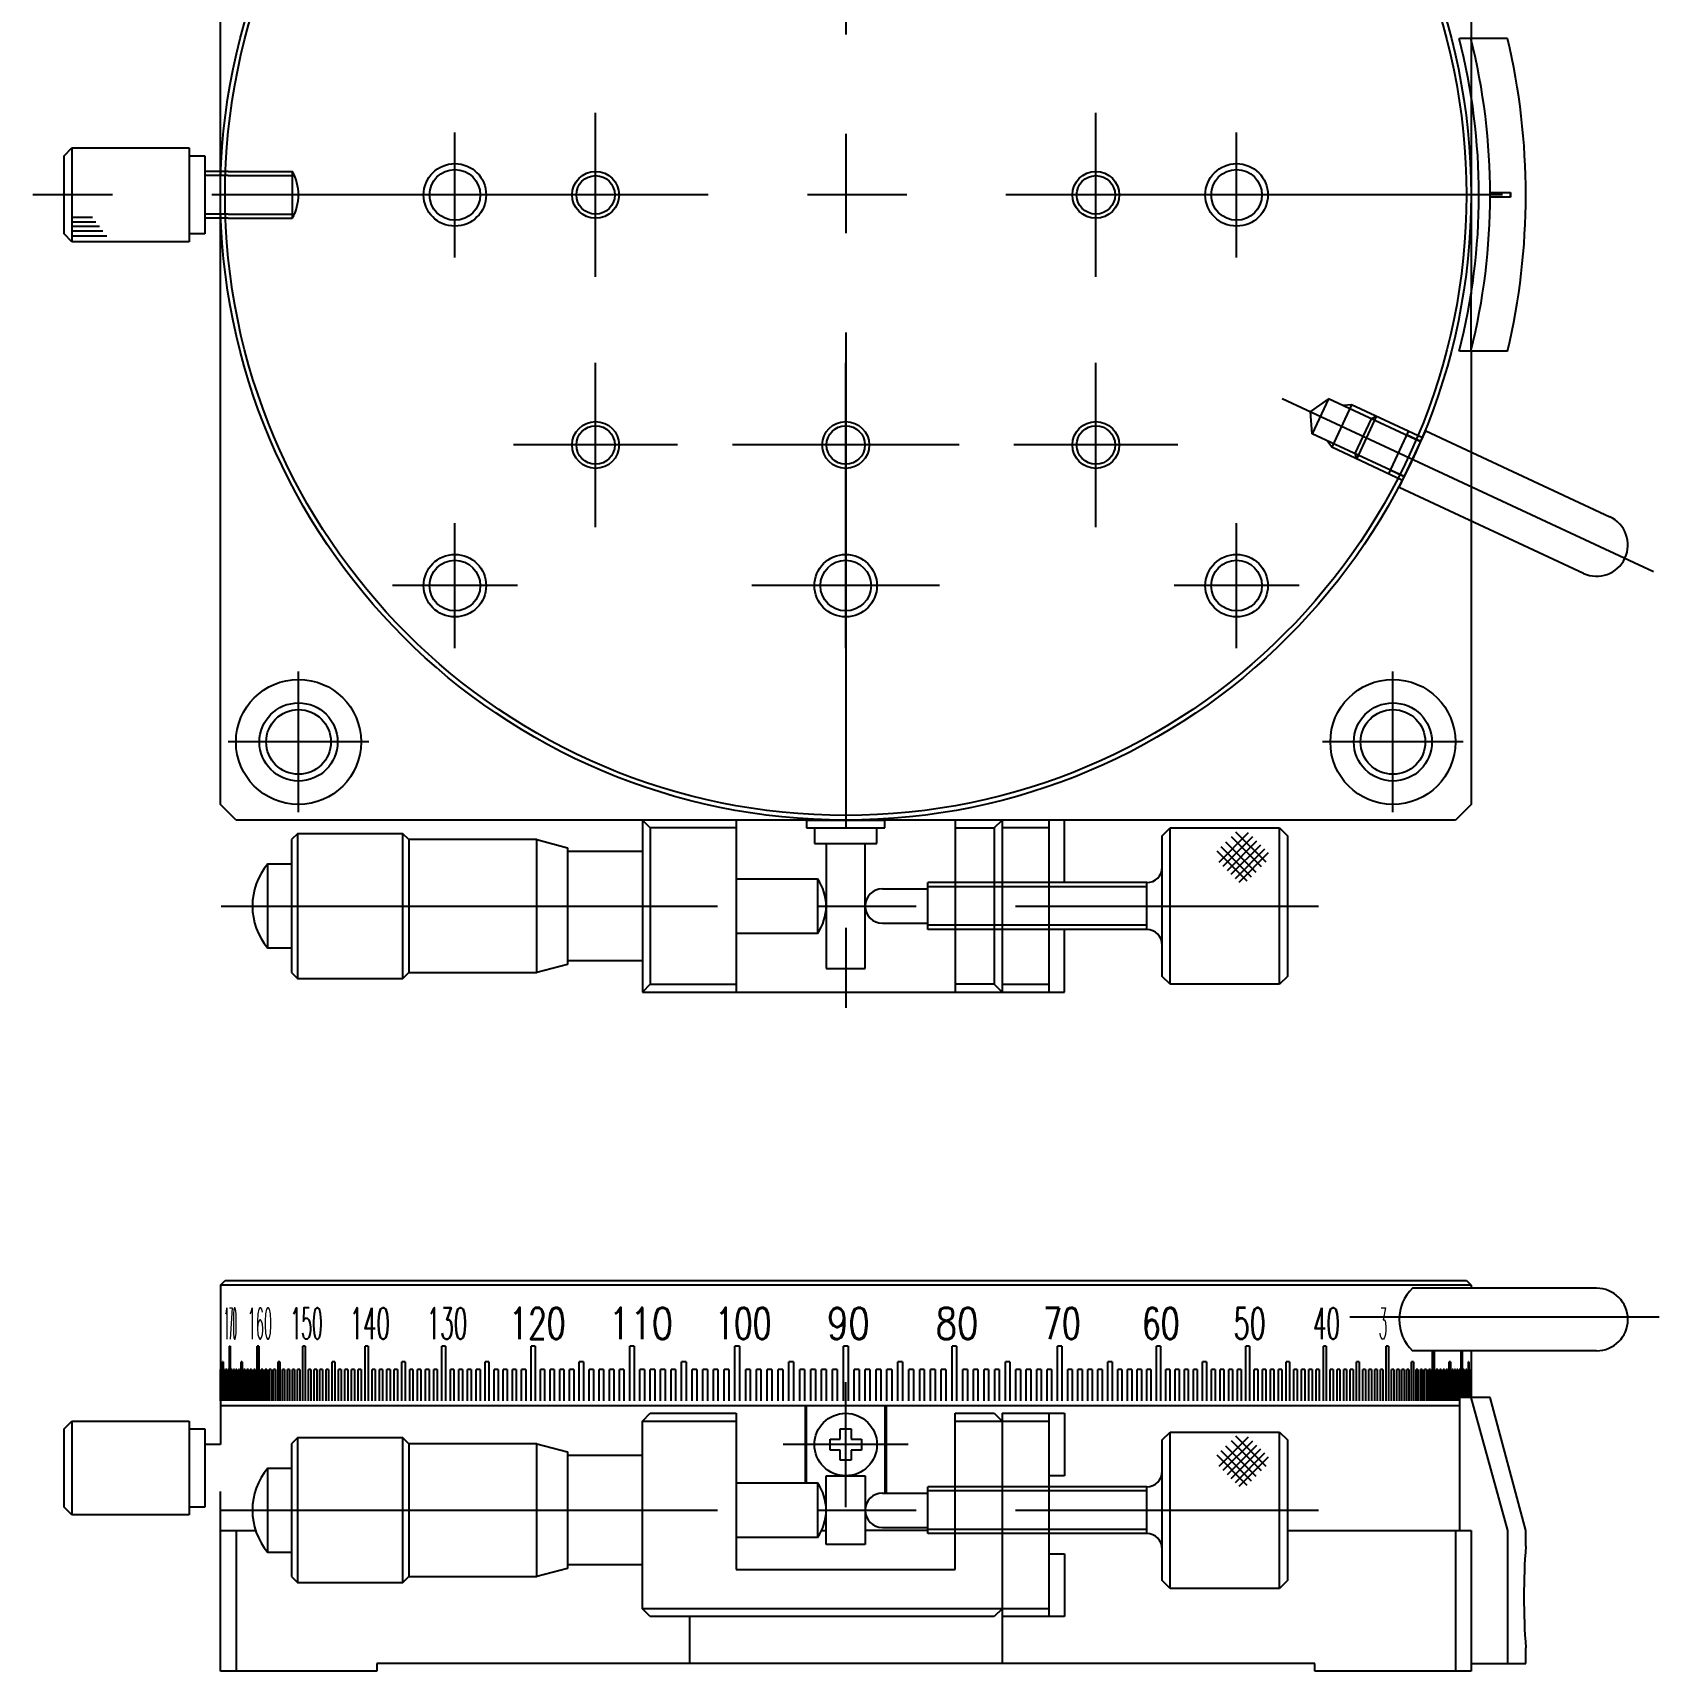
# Model space of a CAD drawing. Extents: x 1 to 399, y 0 to 213.
# Drawn here: x 128 to 232, y 13.8 to 118.6 of the extents above; entities that cross this region are included whole.
import ezdxf

# ---------------------------------------------------------------- set-up
doc = ezdxf.new("R2010")
doc.units = 0
doc.linetypes.add('CENTER', pattern=[50.8, 31.75, -6.35, 6.35, -6.35])
doc.linetypes.add('DASHED', pattern=[19.05, 12.7, -6.35])
doc.layers.get('0').update_dxf_attribs({"linetype": 'CONTINUOUS'})
doc.layers.add('CENTER', color=1, linetype='CENTER')
doc.styles.get("Standard").update_dxf_attribs({"font": 'txt.shx', "height": 3, "bigfont": 'bigfont.shx'})

msp = doc.modelspace()

# ---------------------------------------------------------------- linework, layer by layer
at = {"color": 7, "linetype": 'CONTINUOUS'}
for p, q in [((139.98, 69.27), (139.98, 147.27)), ((219.98, 147.27), (219.98, 118.23)), ((222.32, 118.27), (219.23, 118.27)), ((219.98, 114.61), (219.98, 101.92)), ((129.98, 110.77), (130.48, 111.27)), ((130.48, 111.27), (130.48, 105.27)), ((130.48, 111.27), (137.98, 111.27)), ((137.98, 111.27), (137.98, 105.27)), ((129.98, 105.77), (129.98, 110.77)), ((137.98, 110.77), (138.98, 110.77)), ((138.98, 110.77), (138.98, 105.77)), ((140.48, 109.77), (138.98, 109.77)), ((221.2, 108.42), (222.5, 108.42)), ((222.5, 108.12), (221.2, 108.12)), ((222.49, 108.42), (222.49, 108.12)), ((222.5, 108.42), (222.5, 108.12)), ((140.48, 106.77), (138.98, 106.77)), ((130.48, 105.27), (129.98, 105.77)), ((137.98, 105.27), (130.48, 105.27)), ((138.98, 105.77), (137.98, 105.77)), ((222.32, 98.27), (219.23, 98.27)), ((219.98, 98.3), (219.98, 91.82)), ((215.39, 89.55), (217.08, 93.17)), ((217.08, 93.17), (228.86, 87.68)), ((227.17, 84.05), (215.39, 89.55)), ((219.98, 87.41), (219.98, 69.27)), ((140.98, 68.27), (139.98, 69.27)), ((219.98, 69.27), (218.98, 68.27)), ((218.98, 68.27), (140.98, 68.27)), ((166.98, 68.27), (166.98, 57.27)), ((167.48, 67.77), (166.98, 68.27)), ((172.98, 68.27), (172.98, 57.27)), ((177.48, 68.27), (177.48, 67.77)), ((182.48, 67.77), (182.48, 68.27)), ((186.98, 68.27), (186.98, 57.27)), ((189.48, 67.77), (189.98, 68.27)), ((189.98, 68.27), (189.98, 57.27)), ((192.98, 68.27), (192.98, 57.27)), ((193.98, 64.27), (193.98, 68.27)), ((144.93, 67.42), (144.53, 67.02)), ((144.93, 58.12), (144.93, 67.42)), ((144.93, 67.42), (151.63, 67.42)), ((152.03, 67.02), (151.63, 67.42)), ((151.63, 67.42), (151.63, 58.12)), ((172.98, 67.77), (167.48, 67.77)), ((167.48, 67.77), (167.48, 57.77)), ((177.48, 67.77), (182.48, 67.77)), ((177.98, 67.77), (177.98, 66.77)), ((181.98, 66.77), (181.98, 67.77)), ((186.98, 67.77), (189.48, 67.77)), ((189.48, 67.77), (189.48, 57.77)), ((192.98, 67.77), (189.98, 67.77)), ((200.23, 67.27), (200.73, 67.77)), ((200.23, 58.27), (200.23, 67.27)), ((200.73, 67.77), (207.73, 67.77)), ((200.73, 57.77), (200.73, 67.77)), ((207.73, 67.77), (208.23, 67.27)), ((207.73, 57.77), (207.73, 67.77)), ((208.23, 67.27), (208.23, 58.27)), ((144.53, 67.02), (144.53, 58.52)), ((160.23, 67.02), (152.03, 67.02)), ((152.03, 67.02), (152.03, 58.52)), ((160.23, 58.52), (160.23, 67.02)), ((160.23, 67.02), (162.18, 66.49)), ((162.18, 66.49), (162.18, 59.04)), ((166.98, 66.27), (162.18, 66.27)), ((177.98, 66.77), (181.98, 66.77)), ((178.73, 66.77), (178.73, 58.77)), ((181.23, 58.77), (181.23, 66.77)), ((143.01, 60.07), (143.01, 65.47)), ((143.01, 65.47), (144.53, 65.47)), ((172.98, 64.52), (178.17, 64.52)), ((178.17, 64.52), (178.17, 61.02)), ((186.98, 64.27), (185.23, 64.27)), ((185.23, 61.27), (185.23, 64.27)), ((199.23, 64.27), (192.98, 64.27)), ((199.23, 61.27), (199.23, 64.27)), ((182.33, 63.87), (185.23, 63.87)), ((178.17, 61.02), (172.98, 61.02)), ((182.33, 61.67), (185.23, 61.67)), ((186.98, 61.27), (185.23, 61.27)), ((199.23, 61.27), (192.98, 61.27)), ((193.98, 57.27), (193.98, 61.27)), ((144.53, 60.07), (143.01, 60.07)), ((162.18, 59.04), (160.23, 58.52)), ((166.98, 59.27), (162.18, 59.27)), ((178.73, 58.77), (181.23, 58.77)), ((144.53, 58.52), (144.93, 58.12)), ((151.63, 58.12), (144.93, 58.12)), ((151.63, 58.12), (152.03, 58.52)), ((152.03, 58.52), (160.23, 58.52)), ((167.48, 57.77), (166.98, 57.27)), ((167.48, 57.77), (172.98, 57.77)), ((189.48, 57.77), (186.98, 57.77)), ((189.48, 57.77), (189.98, 57.27)), ((189.98, 57.77), (192.98, 57.77)), ((200.73, 57.77), (200.23, 58.27)), ((207.73, 57.77), (200.73, 57.77)), ((208.23, 58.27), (207.73, 57.77)), ((166.98, 57.27), (193.98, 57.27)), ((139.98, 38.52), (140.28, 38.82)), ((140.28, 38.82), (219.68, 38.82)), ((219.68, 38.82), (219.98, 38.52)), ((219.98, 38.52), (139.98, 38.52)), ((139.98, 38.52), (139.98, 28.32)), ((228.01, 38.32), (216.23, 38.32)), ((219.98, 38.52), (219.98, 38.32)), ((140.61, 34.62), (140.56, 34.62)), ((140.56, 31.12), (140.56, 34.62)), ((140.61, 34.62), (140.61, 31.12)), ((142.44, 34.62), (142.34, 34.62)), ((142.34, 31.12), (142.34, 34.62)), ((142.44, 34.62), (142.44, 31.12)), ((145.41, 34.62), (145.26, 34.62)), ((145.26, 31.12), (145.26, 34.62)), ((145.41, 34.62), (145.41, 31.12)), ((149.44, 34.62), (149.24, 34.62)), ((149.24, 31.12), (149.24, 34.62)), ((149.44, 34.62), (149.44, 31.12)), ((154.38, 34.62), (154.15, 34.62)), ((154.15, 31.12), (154.15, 34.62)), ((154.38, 34.62), (154.38, 31.12)), ((160.11, 34.62), (159.85, 34.62)), ((159.85, 31.12), (159.85, 34.62)), ((160.11, 34.62), (160.11, 31.12)), ((166.44, 34.62), (166.16, 34.62)), ((166.16, 31.12), (166.16, 34.62)), ((166.44, 34.62), (166.44, 31.12)), ((173.18, 34.62), (172.89, 34.62)), ((172.89, 31.12), (172.89, 34.62)), ((173.18, 34.62), (173.18, 31.12)), ((180.13, 34.62), (179.83, 34.62)), ((179.83, 31.12), (179.83, 34.62)), ((180.13, 34.62), (180.13, 31.12)), ((187.07, 34.62), (186.78, 34.62)), ((186.78, 31.12), (186.78, 34.62)), ((187.07, 34.62), (187.07, 31.12)), ((193.8, 34.62), (193.52, 34.62)), ((193.52, 31.12), (193.52, 34.62)), ((193.8, 34.62), (193.8, 31.12)), ((200.11, 34.62), (199.85, 34.62)), ((199.85, 31.12), (199.85, 34.62)), ((200.11, 34.62), (200.11, 31.12)), ((205.81, 34.62), (205.58, 34.62)), ((205.58, 31.12), (205.58, 34.62)), ((205.81, 34.62), (205.81, 31.12)), ((210.72, 34.62), (210.53, 34.62)), ((210.53, 31.12), (210.53, 34.62)), ((210.72, 34.62), (210.72, 31.12)), ((214.7, 34.62), (214.55, 34.62)), ((214.55, 31.12), (214.55, 34.62)), ((214.7, 34.62), (214.7, 31.12)), ((140.15, 33.62), (140.12, 33.62)), ((140.12, 31.12), (140.12, 33.62)), ((140.15, 33.62), (140.15, 31.12)), ((141.38, 33.62), (141.3, 33.62)), ((141.3, 31.12), (141.3, 33.62)), ((141.38, 33.62), (141.38, 31.12)), ((143.79, 33.62), (143.67, 33.62)), ((143.67, 31.12), (143.67, 33.62)), ((143.79, 33.62), (143.79, 31.12)), ((147.3, 33.62), (147.13, 33.62)), ((147.13, 31.12), (147.13, 33.62)), ((147.3, 33.62), (147.3, 31.12)), ((151.8, 33.62), (151.59, 33.62)), ((151.59, 31.12), (151.59, 33.62)), ((151.8, 33.62), (151.8, 31.12)), ((157.16, 33.62), (156.91, 33.62)), ((156.91, 31.12), (156.91, 33.62)), ((157.16, 33.62), (157.16, 31.12)), ((163.21, 33.62), (162.94, 33.62)), ((162.94, 31.12), (162.94, 33.62)), ((163.21, 33.62), (163.21, 31.12)), ((169.77, 33.62), (169.48, 33.62)), ((169.48, 31.12), (169.48, 33.62)), ((169.77, 33.62), (169.77, 31.12)), ((176.64, 33.62), (176.35, 33.62)), ((176.35, 31.12), (176.35, 33.62)), ((176.64, 33.62), (176.64, 31.12)), ((183.62, 33.62), (183.32, 33.62)), ((183.32, 31.12), (183.32, 33.62)), ((183.62, 33.62), (183.62, 31.12)), ((190.48, 33.62), (190.19, 33.62)), ((190.19, 31.12), (190.19, 33.62)), ((190.48, 33.62), (190.48, 31.12)), ((197.02, 33.62), (196.75, 33.62)), ((196.75, 31.12), (196.75, 33.62)), ((197.02, 33.62), (197.02, 31.12)), ((203.05, 33.62), (202.8, 33.62)), ((202.8, 31.12), (202.8, 33.62)), ((203.05, 33.62), (203.05, 31.12)), ((208.37, 33.62), (208.16, 33.62)), ((208.16, 31.12), (208.16, 33.62)), ((208.37, 33.62), (208.37, 31.12)), ((212.83, 33.62), (212.66, 33.62)), ((212.66, 31.12), (212.66, 33.62)), ((212.83, 33.62), (212.83, 31.12)), ((216.3, 33.62), (216.17, 33.62)), ((216.17, 31.12), (216.17, 33.62)), ((228.01, 34.32), (216.23, 34.32)), ((216.3, 33.62), (216.3, 31.12)), ((217.52, 31.12), (217.52, 34.32)), ((217.62, 34.32), (217.62, 31.12)), ((218.66, 33.62), (218.58, 33.62)), ((218.58, 31.12), (218.58, 33.62)), ((218.66, 33.62), (218.66, 31.12)), ((219.35, 31.32), (219.35, 34.32)), ((219.4, 34.32), (219.4, 31.32)), ((219.84, 33.62), (219.81, 33.62)), ((219.81, 31.32), (219.81, 33.62)), ((219.84, 33.62), (219.84, 31.32)), ((219.98, 34.32), (219.98, 31.32)), ((139.99, 33.12), (139.98, 33.12)), ((139.98, 31.12), (139.98, 33.12)), ((139.99, 33.12), (139.99, 31.12)), ((140.01, 33.12), (140, 33.12)), ((140, 31.12), (140, 33.12)), ((140.01, 33.12), (140.01, 31.12)), ((140.04, 33.12), (140.03, 33.12)), ((140.03, 31.12), (140.03, 33.12)), ((140.04, 33.12), (140.04, 31.12)), ((140.09, 33.12), (140.07, 33.12)), ((140.07, 31.12), (140.07, 33.12)), ((140.09, 33.12), (140.09, 31.12)), ((140.22, 33.12), (140.18, 33.12)), ((140.18, 31.12), (140.18, 33.12)), ((140.22, 33.12), (140.22, 31.12)), ((140.3, 33.12), (140.26, 33.12)), ((140.26, 31.12), (140.26, 33.12)), ((140.3, 33.12), (140.3, 31.12)), ((140.39, 33.12), (140.35, 33.12)), ((140.35, 31.12), (140.35, 33.12)), ((140.39, 33.12), (140.39, 31.12)), ((140.5, 33.12), (140.45, 33.12)), ((140.45, 31.12), (140.45, 33.12)), ((140.5, 33.12), (140.5, 31.12)), ((140.74, 33.12), (140.69, 33.12)), ((140.69, 31.12), (140.69, 33.12)), ((140.74, 33.12), (140.74, 31.12)), ((140.89, 33.12), (140.82, 33.12)), ((140.82, 31.12), (140.82, 33.12)), ((140.89, 33.12), (140.89, 31.12)), ((141.04, 33.12), (140.97, 33.12)), ((140.97, 31.12), (140.97, 33.12)), ((141.04, 33.12), (141.04, 31.12)), ((141.21, 33.12), (141.13, 33.12)), ((141.13, 31.12), (141.13, 33.12)), ((141.21, 33.12), (141.21, 31.12)), ((141.57, 33.12), (141.49, 33.12)), ((141.49, 31.12), (141.49, 33.12)), ((141.57, 33.12), (141.57, 31.12)), ((141.77, 33.12), (141.68, 33.12)), ((141.68, 31.12), (141.68, 33.12)), ((141.77, 33.12), (141.77, 31.12)), ((141.98, 33.12), (141.89, 33.12)), ((141.89, 31.12), (141.89, 33.12)), ((141.98, 33.12), (141.98, 31.12)), ((142.21, 33.12), (142.11, 33.12)), ((142.11, 31.12), (142.11, 33.12)), ((142.21, 33.12), (142.21, 31.12)), ((142.69, 33.12), (142.58, 33.12)), ((142.58, 31.12), (142.58, 33.12)), ((142.69, 33.12), (142.69, 31.12)), ((142.95, 33.12), (142.84, 33.12)), ((142.84, 31.12), (142.84, 33.12)), ((142.95, 33.12), (142.95, 31.12)), ((143.22, 33.12), (143.1, 33.12)), ((143.1, 31.12), (143.1, 33.12)), ((143.22, 33.12), (143.22, 31.12)), ((143.5, 33.12), (143.38, 33.12)), ((143.38, 31.12), (143.38, 33.12)), ((143.5, 33.12), (143.5, 31.12)), ((144.09, 33.12), (143.96, 33.12)), ((143.96, 31.12), (143.96, 33.12)), ((144.09, 33.12), (144.09, 31.12)), ((144.41, 33.12), (144.27, 33.12)), ((144.27, 31.12), (144.27, 33.12)), ((144.41, 33.12), (144.41, 31.12)), ((144.73, 33.12), (144.59, 33.12)), ((144.59, 31.12), (144.59, 33.12)), ((144.73, 33.12), (144.73, 31.12)), ((145.07, 33.12), (144.92, 33.12)), ((144.92, 31.12), (144.92, 33.12)), ((145.07, 33.12), (145.07, 31.12)), ((145.77, 33.12), (145.62, 33.12)), ((145.62, 31.12), (145.62, 33.12)), ((145.77, 33.12), (145.77, 31.12)), ((146.14, 33.12), (145.98, 33.12)), ((145.98, 31.12), (145.98, 33.12)), ((146.14, 33.12), (146.14, 31.12)), ((146.52, 33.12), (146.35, 33.12)), ((146.35, 31.12), (146.35, 33.12)), ((146.52, 33.12), (146.52, 31.12)), ((146.9, 33.12), (146.74, 33.12)), ((146.74, 31.12), (146.74, 33.12)), ((146.9, 33.12), (146.9, 31.12)), ((147.71, 33.12), (147.53, 33.12)), ((147.53, 31.12), (147.53, 33.12)), ((147.71, 33.12), (147.71, 31.12)), ((148.13, 33.12), (147.95, 33.12)), ((147.95, 31.12), (147.95, 33.12)), ((148.13, 33.12), (148.13, 31.12)), ((148.55, 33.12), (148.37, 33.12)), ((148.37, 31.12), (148.37, 33.12)), ((148.55, 33.12), (148.55, 31.12)), ((148.99, 33.12), (148.8, 33.12)), ((148.8, 31.12), (148.8, 33.12)), ((148.99, 33.12), (148.99, 31.12)), ((149.89, 33.12), (149.69, 33.12)), ((149.69, 31.12), (149.69, 33.12)), ((149.89, 33.12), (149.89, 31.12)), ((150.36, 33.12), (150.15, 33.12)), ((150.15, 31.12), (150.15, 33.12)), ((150.36, 33.12), (150.36, 31.12)), ((150.83, 33.12), (150.62, 33.12)), ((150.62, 31.12), (150.62, 33.12)), ((150.83, 33.12), (150.83, 31.12)), ((151.31, 33.12), (151.1, 33.12)), ((151.1, 31.12), (151.1, 33.12)), ((151.31, 33.12), (151.31, 31.12)), ((152.3, 33.12), (152.09, 33.12)), ((152.09, 31.12), (152.09, 33.12)), ((152.3, 33.12), (152.3, 31.12)), ((152.81, 33.12), (152.59, 33.12)), ((152.59, 31.12), (152.59, 33.12)), ((152.81, 33.12), (152.81, 31.12)), ((153.33, 33.12), (153.1, 33.12)), ((153.1, 31.12), (153.1, 33.12)), ((153.33, 33.12), (153.33, 31.12)), ((153.85, 33.12), (153.63, 33.12)), ((153.63, 31.12), (153.63, 33.12)), ((153.85, 33.12), (153.85, 31.12)), ((154.92, 33.12), (154.69, 33.12)), ((154.69, 31.12), (154.69, 33.12)), ((154.92, 33.12), (154.92, 31.12)), ((155.47, 33.12), (155.24, 33.12)), ((155.24, 31.12), (155.24, 33.12)), ((155.47, 33.12), (155.47, 31.12)), ((156.03, 33.12), (155.79, 33.12)), ((155.79, 31.12), (155.79, 33.12)), ((156.03, 33.12), (156.03, 31.12)), ((156.59, 33.12), (156.35, 33.12)), ((156.35, 31.12), (156.35, 33.12)), ((156.59, 33.12), (156.59, 31.12)), ((157.74, 33.12), (157.49, 33.12)), ((157.49, 31.12), (157.49, 33.12)), ((157.74, 33.12), (157.74, 31.12)), ((158.32, 33.12), (158.07, 33.12)), ((158.07, 31.12), (158.07, 33.12)), ((158.32, 33.12), (158.32, 31.12)), ((158.91, 33.12), (158.66, 33.12)), ((158.66, 31.12), (158.66, 33.12)), ((158.91, 33.12), (158.91, 31.12)), ((159.51, 33.12), (159.25, 33.12)), ((159.25, 31.12), (159.25, 33.12)), ((159.51, 33.12), (159.51, 31.12)), ((160.72, 33.12), (160.46, 33.12)), ((160.46, 31.12), (160.46, 33.12)), ((160.72, 33.12), (160.72, 31.12)), ((161.33, 33.12), (161.07, 33.12)), ((161.07, 31.12), (161.07, 33.12)), ((161.33, 33.12), (161.33, 31.12)), ((161.95, 33.12), (161.69, 33.12)), ((161.69, 31.12), (161.69, 33.12)), ((161.95, 33.12), (161.95, 31.12)), ((162.58, 33.12), (162.31, 33.12)), ((162.31, 31.12), (162.31, 33.12)), ((162.58, 33.12), (162.58, 31.12)), ((163.85, 33.12), (163.57, 33.12)), ((163.57, 31.12), (163.57, 33.12)), ((163.85, 33.12), (163.85, 31.12)), ((164.49, 33.12), (164.21, 33.12)), ((164.21, 31.12), (164.21, 33.12)), ((164.49, 33.12), (164.49, 31.12)), ((165.14, 33.12), (164.86, 33.12)), ((164.86, 31.12), (164.86, 33.12)), ((165.14, 33.12), (165.14, 31.12)), ((165.79, 33.12), (165.51, 33.12)), ((165.51, 31.12), (165.51, 33.12)), ((165.79, 33.12), (165.79, 31.12)), ((167.1, 33.12), (166.82, 33.12)), ((166.82, 31.12), (166.82, 33.12)), ((167.1, 33.12), (167.1, 31.12)), ((167.76, 33.12), (167.48, 33.12)), ((167.48, 31.12), (167.48, 33.12)), ((167.76, 33.12), (167.76, 31.12)), ((168.43, 33.12), (168.14, 33.12)), ((168.14, 31.12), (168.14, 33.12)), ((168.43, 33.12), (168.43, 31.12)), ((169.1, 33.12), (168.81, 33.12)), ((168.81, 31.12), (168.81, 33.12)), ((169.1, 33.12), (169.1, 31.12)), ((170.45, 33.12), (170.16, 33.12)), ((170.16, 31.12), (170.16, 33.12)), ((170.45, 33.12), (170.45, 31.12)), ((171.13, 33.12), (170.84, 33.12)), ((170.84, 31.12), (170.84, 33.12)), ((171.13, 33.12), (171.13, 31.12)), ((171.81, 33.12), (171.52, 33.12)), ((171.52, 31.12), (171.52, 33.12)), ((171.81, 33.12), (171.81, 31.12)), ((172.5, 33.12), (172.2, 33.12)), ((172.2, 31.12), (172.2, 33.12)), ((172.5, 33.12), (172.5, 31.12)), ((173.87, 33.12), (173.58, 33.12)), ((173.58, 31.12), (173.58, 33.12)), ((173.87, 33.12), (173.87, 31.12)), ((174.56, 33.12), (174.27, 33.12)), ((174.27, 31.12), (174.27, 33.12)), ((174.56, 33.12), (174.56, 31.12)), ((175.25, 33.12), (174.96, 33.12)), ((174.96, 31.12), (174.96, 33.12)), ((175.25, 33.12), (175.25, 31.12)), ((175.95, 33.12), (175.65, 33.12)), ((175.65, 31.12), (175.65, 33.12)), ((175.95, 33.12), (175.95, 31.12)), ((177.34, 33.12), (177.04, 33.12)), ((177.04, 31.12), (177.04, 33.12)), ((177.34, 33.12), (177.34, 31.12)), ((178.04, 33.12), (177.74, 33.12)), ((177.74, 31.12), (177.74, 33.12)), ((178.04, 33.12), (178.04, 31.12)), ((178.73, 33.12), (178.43, 33.12)), ((178.43, 31.12), (178.43, 33.12)), ((178.73, 33.12), (178.73, 31.12)), ((179.43, 33.12), (179.13, 33.12)), ((179.13, 31.12), (179.13, 33.12)), ((179.43, 33.12), (179.43, 31.12)), ((180.83, 33.12), (180.53, 33.12)), ((180.53, 31.12), (180.53, 33.12)), ((180.83, 33.12), (180.83, 31.12)), ((181.53, 33.12), (181.23, 33.12)), ((181.23, 31.12), (181.23, 33.12)), ((181.53, 33.12), (181.53, 31.12)), ((182.22, 33.12), (181.92, 33.12)), ((181.92, 31.12), (181.92, 33.12)), ((182.22, 33.12), (182.22, 31.12)), ((182.92, 33.12), (182.62, 33.12)), ((182.62, 31.12), (182.62, 33.12)), ((182.92, 33.12), (182.92, 31.12)), ((184.31, 33.12), (184.01, 33.12)), ((184.01, 31.12), (184.01, 33.12)), ((184.31, 33.12), (184.31, 31.12)), ((185, 33.12), (184.71, 33.12)), ((184.71, 31.12), (184.71, 33.12)), ((185, 33.12), (185, 31.12)), ((185.7, 33.12), (185.4, 33.12)), ((185.4, 31.12), (185.4, 33.12)), ((185.7, 33.12), (185.7, 31.12)), ((186.39, 33.12), (186.09, 33.12)), ((186.09, 31.12), (186.09, 33.12)), ((186.39, 33.12), (186.39, 31.12)), ((187.76, 33.12), (187.47, 33.12)), ((187.47, 31.12), (187.47, 33.12)), ((187.76, 33.12), (187.76, 31.12)), ((188.44, 33.12), (188.15, 33.12)), ((188.15, 31.12), (188.15, 33.12)), ((188.44, 33.12), (188.44, 31.12)), ((189.12, 33.12), (188.83, 33.12)), ((188.83, 31.12), (188.83, 33.12)), ((189.12, 33.12), (189.12, 31.12)), ((189.8, 33.12), (189.51, 33.12)), ((189.51, 31.12), (189.51, 33.12)), ((189.8, 33.12), (189.8, 31.12)), ((191.15, 33.12), (190.86, 33.12)), ((190.86, 31.12), (190.86, 33.12)), ((191.15, 33.12), (191.15, 31.12)), ((191.82, 33.12), (191.53, 33.12)), ((191.53, 31.12), (191.53, 33.12)), ((191.82, 33.12), (191.82, 31.12)), ((192.48, 33.12), (192.2, 33.12)), ((192.2, 31.12), (192.2, 33.12)), ((192.48, 33.12), (192.48, 31.12)), ((193.15, 33.12), (192.86, 33.12)), ((192.86, 31.12), (192.86, 33.12)), ((193.15, 33.12), (193.15, 31.12)), ((194.46, 33.12), (194.18, 33.12)), ((194.18, 31.12), (194.18, 33.12)), ((194.46, 33.12), (194.46, 31.12)), ((195.1, 33.12), (194.83, 33.12)), ((194.83, 31.12), (194.83, 33.12)), ((195.1, 33.12), (195.1, 31.12)), ((195.75, 33.12), (195.47, 33.12)), ((195.47, 31.12), (195.47, 33.12)), ((195.75, 33.12), (195.75, 31.12)), ((196.39, 33.12), (196.11, 33.12)), ((196.11, 31.12), (196.11, 33.12)), ((196.39, 33.12), (196.39, 31.12)), ((197.65, 33.12), (197.38, 33.12)), ((197.38, 31.12), (197.38, 33.12)), ((197.65, 33.12), (197.65, 31.12)), ((198.27, 33.12), (198.01, 33.12)), ((198.01, 31.12), (198.01, 33.12)), ((198.27, 33.12), (198.27, 31.12)), ((198.89, 33.12), (198.63, 33.12)), ((198.63, 31.12), (198.63, 33.12)), ((198.89, 33.12), (198.89, 31.12)), ((199.5, 33.12), (199.24, 33.12)), ((199.24, 31.12), (199.24, 33.12)), ((199.5, 33.12), (199.5, 31.12)), ((200.71, 33.12), (200.45, 33.12)), ((200.45, 31.12), (200.45, 33.12)), ((200.71, 33.12), (200.71, 31.12)), ((201.3, 33.12), (201.05, 33.12)), ((201.05, 31.12), (201.05, 33.12)), ((201.3, 33.12), (201.3, 31.12)), ((201.89, 33.12), (201.64, 33.12)), ((201.64, 31.12), (201.64, 33.12)), ((201.89, 33.12), (201.89, 31.12)), ((202.47, 33.12), (202.22, 33.12)), ((202.22, 31.12), (202.22, 33.12)), ((202.47, 33.12), (202.47, 31.12)), ((203.61, 33.12), (203.37, 33.12)), ((203.37, 31.12), (203.37, 33.12)), ((203.61, 33.12), (203.61, 31.12)), ((204.17, 33.12), (203.93, 33.12)), ((203.93, 31.12), (203.93, 33.12)), ((204.17, 33.12), (204.17, 31.12)), ((204.73, 33.12), (204.49, 33.12)), ((204.49, 31.12), (204.49, 33.12)), ((204.73, 33.12), (204.73, 31.12)), ((205.27, 33.12), (205.04, 33.12)), ((205.04, 31.12), (205.04, 33.12)), ((205.27, 33.12), (205.27, 31.12)), ((206.34, 33.12), (206.11, 33.12)), ((206.11, 31.12), (206.11, 33.12)), ((206.34, 33.12), (206.34, 31.12)), ((206.86, 33.12), (206.63, 33.12)), ((206.63, 31.12), (206.63, 33.12)), ((206.86, 33.12), (206.86, 31.12)), ((207.37, 33.12), (207.15, 33.12)), ((207.15, 31.12), (207.15, 33.12)), ((207.37, 33.12), (207.37, 31.12)), ((207.87, 33.12), (207.66, 33.12)), ((207.66, 31.12), (207.66, 33.12)), ((207.87, 33.12), (207.87, 31.12)), ((208.86, 33.12), (208.65, 33.12)), ((208.65, 31.12), (208.65, 33.12)), ((208.86, 33.12), (208.86, 31.12)), ((209.34, 33.12), (209.13, 33.12)), ((209.13, 31.12), (209.13, 33.12)), ((209.34, 33.12), (209.34, 31.12)), ((209.81, 33.12), (209.61, 33.12)), ((209.61, 31.12), (209.61, 33.12)), ((209.81, 33.12), (209.81, 31.12)), ((210.27, 33.12), (210.07, 33.12)), ((210.07, 31.12), (210.07, 33.12)), ((210.27, 33.12), (210.27, 31.12)), ((211.16, 33.12), (210.97, 33.12)), ((210.97, 31.12), (210.97, 33.12)), ((211.16, 33.12), (211.16, 31.12)), ((211.59, 33.12), (211.41, 33.12)), ((211.41, 31.12), (211.41, 33.12)), ((211.59, 33.12), (211.59, 31.12)), ((212.02, 33.12), (211.84, 33.12)), ((211.84, 31.12), (211.84, 33.12)), ((212.02, 33.12), (212.02, 31.12)), ((212.43, 33.12), (212.25, 33.12)), ((212.25, 31.12), (212.25, 33.12)), ((212.43, 33.12), (212.43, 31.12)), ((213.23, 33.12), (213.06, 33.12)), ((213.06, 31.12), (213.06, 33.12)), ((213.23, 33.12), (213.23, 31.12)), ((213.61, 33.12), (213.45, 33.12)), ((213.45, 31.12), (213.45, 33.12)), ((213.61, 33.12), (213.61, 31.12)), ((213.98, 33.12), (213.82, 33.12)), ((213.82, 31.12), (213.82, 33.12)), ((213.98, 33.12), (213.98, 31.12)), ((214.34, 33.12), (214.19, 33.12)), ((214.19, 31.12), (214.19, 33.12)), ((214.34, 33.12), (214.34, 31.12)), ((215.04, 33.12), (214.89, 33.12)), ((214.89, 31.12), (214.89, 33.12)), ((215.04, 33.12), (215.04, 31.12)), ((215.37, 33.12), (215.23, 33.12)), ((215.23, 31.12), (215.23, 33.12)), ((215.37, 33.12), (215.37, 31.12)), ((215.69, 33.12), (215.55, 33.12)), ((215.55, 31.12), (215.55, 33.12)), ((215.69, 33.12), (215.69, 31.12)), ((216, 33.12), (215.87, 33.12)), ((215.87, 31.12), (215.87, 33.12)), ((216, 33.12), (216, 31.12)), ((216.58, 33.12), (216.46, 33.12)), ((216.46, 31.12), (216.46, 33.12)), ((216.58, 33.12), (216.58, 31.12)), ((216.86, 33.12), (216.74, 33.12)), ((216.74, 31.12), (216.74, 33.12)), ((216.86, 33.12), (216.86, 31.12)), ((217.12, 33.12), (217.01, 33.12)), ((217.01, 31.12), (217.01, 33.12)), ((217.12, 33.12), (217.12, 31.12)), ((217.38, 33.12), (217.27, 33.12)), ((217.27, 31.12), (217.27, 33.12)), ((217.38, 33.12), (217.38, 31.12)), ((217.85, 33.12), (217.75, 33.12)), ((217.75, 31.12), (217.75, 33.12)), ((217.85, 33.12), (217.85, 31.12)), ((218.07, 33.12), (217.98, 33.12)), ((217.98, 31.12), (217.98, 33.12)), ((218.07, 33.12), (218.07, 31.12)), ((218.28, 33.12), (218.19, 33.12)), ((218.19, 31.12), (218.19, 33.12)), ((218.28, 33.12), (218.28, 31.12)), ((218.47, 33.12), (218.39, 33.12)), ((218.39, 31.12), (218.39, 33.12)), ((218.47, 33.12), (218.47, 31.12)), ((218.83, 33.12), (218.76, 33.12)), ((218.76, 31.12), (218.76, 33.12)), ((218.83, 33.12), (218.83, 31.12)), ((218.99, 33.12), (218.92, 33.12)), ((218.92, 31.12), (218.92, 33.12)), ((218.99, 33.12), (218.99, 31.12)), ((219.14, 33.12), (219.07, 33.12)), ((219.07, 31.12), (219.07, 33.12)), ((219.14, 33.12), (219.14, 31.12)), ((219.27, 33.12), (219.22, 33.12)), ((219.22, 31.12), (219.22, 33.12)), ((219.27, 33.12), (219.27, 31.32)), ((219.51, 33.12), (219.46, 33.12)), ((219.46, 31.32), (219.46, 33.12)), ((219.51, 33.12), (219.51, 31.32)), ((219.61, 33.12), (219.57, 33.12)), ((219.57, 31.32), (219.57, 33.12)), ((219.61, 33.12), (219.61, 31.32)), ((219.7, 33.12), (219.66, 33.12)), ((219.66, 31.32), (219.66, 33.12)), ((219.7, 33.12), (219.7, 31.32)), ((219.78, 33.12), (219.75, 33.12)), ((219.75, 31.32), (219.75, 33.12)), ((219.78, 33.12), (219.78, 31.32)), ((219.89, 33.12), (219.87, 33.12)), ((219.87, 31.32), (219.87, 33.12)), ((219.89, 33.12), (219.89, 31.32)), ((219.93, 33.12), (219.92, 33.12)), ((219.92, 31.32), (219.92, 33.12)), ((219.93, 33.12), (219.93, 31.32)), ((219.96, 33.12), (219.95, 33.12)), ((219.95, 31.32), (219.95, 33.12)), ((219.96, 33.12), (219.96, 31.32)), ((219.98, 33.12), (219.97, 33.12)), ((219.97, 31.32), (219.97, 33.12)), ((219.98, 33.12), (219.98, 31.32)), ((139.98, 30.82), (219.23, 30.82)), ((177.38, 30.82), (177.38, 25.87)), ((177.48, 25.87), (177.48, 30.82)), ((182.48, 30.82), (182.48, 25.22)), ((182.58, 25.22), (182.58, 30.82)), ((221.2, 31.32), (219.23, 31.32)), ((219.23, 31.32), (219.23, 22.82)), ((219.97, 31.32), (222.32, 22.82)), ((223.48, 22.82), (221.2, 31.32)), ((129.98, 29.32), (130.48, 29.82)), ((130.48, 29.82), (137.98, 29.82)), ((130.48, 29.82), (130.48, 23.82)), ((137.98, 29.82), (137.98, 23.82)), ((166.98, 29.82), (167.48, 30.32)), ((166.98, 17.82), (166.98, 29.82)), ((166.98, 29.82), (172.98, 29.82)), ((167.48, 30.32), (172.98, 30.32)), ((172.98, 30.32), (172.98, 20.32)), ((186.98, 20.32), (186.98, 30.32)), ((186.98, 30.32), (189.48, 30.32)), ((186.98, 29.82), (192.98, 29.82)), ((189.48, 30.32), (189.98, 29.82)), ((189.98, 30.32), (189.98, 14.32)), ((189.98, 30.32), (193.98, 30.32)), ((192.98, 30.32), (192.98, 17.32)), ((193.98, 30.32), (193.98, 26.32)), ((129.98, 24.32), (129.98, 29.32)), ((137.98, 29.32), (138.98, 29.32)), ((138.98, 29.32), (138.98, 24.32)), ((139.98, 28.32), (138.98, 28.32)), ((144.93, 28.77), (144.53, 28.37)), ((144.53, 28.37), (144.53, 19.87)), ((144.93, 19.47), (144.93, 28.77)), ((144.93, 28.77), (151.63, 28.77)), ((152.03, 28.37), (151.63, 28.77)), ((151.63, 28.77), (151.63, 19.47)), ((160.23, 28.37), (152.03, 28.37)), ((152.03, 28.37), (152.03, 19.87)), ((160.23, 19.87), (160.23, 28.37)), ((160.23, 28.37), (162.18, 27.85)), ((178.98, 27.97), (178.98, 28.67)), ((178.98, 28.67), (179.63, 28.67)), ((179.63, 29.32), (180.33, 29.32)), ((179.63, 28.67), (179.63, 29.32)), ((180.33, 29.32), (180.33, 28.67)), ((180.33, 28.67), (180.98, 28.67)), ((180.98, 28.67), (180.98, 27.97)), ((200.23, 28.62), (200.73, 29.12)), ((200.23, 19.62), (200.23, 28.62)), ((200.73, 29.12), (207.73, 29.12)), ((200.73, 19.12), (200.73, 29.12)), ((207.73, 29.12), (208.23, 28.62)), ((207.73, 19.12), (207.73, 29.12)), ((208.23, 28.62), (208.23, 19.62)), ((162.18, 27.85), (162.18, 20.39)), ((166.98, 27.62), (162.18, 27.62)), ((179.63, 27.97), (178.98, 27.97)), ((179.63, 27.32), (179.63, 27.97)), ((180.33, 27.32), (179.63, 27.32)), ((180.98, 27.97), (180.33, 27.97)), ((180.33, 27.97), (180.33, 27.32)), ((143.01, 21.42), (143.01, 26.82)), ((143.01, 26.82), (144.53, 26.82)), ((178.73, 26.32), (181.23, 26.32)), ((178.73, 21.92), (178.73, 26.32)), ((181.23, 26.32), (181.23, 21.92)), ((193.98, 26.32), (192.98, 26.32)), ((139.98, 13.82), (139.98, 25.32)), ((172.98, 25.87), (178.17, 25.87)), ((178.17, 25.87), (178.17, 22.37)), ((182.33, 25.22), (185.23, 25.22)), ((186.98, 25.62), (185.23, 25.62)), ((185.23, 22.62), (185.23, 25.62)), ((199.23, 25.62), (192.98, 25.62)), ((199.23, 22.62), (199.23, 25.62)), ((130.48, 23.82), (129.98, 24.32)), ((138.98, 24.32), (137.98, 24.32)), ((137.98, 23.82), (130.48, 23.82)), ((139.98, 22.82), (142.24, 22.82)), ((140.98, 22.82), (140.98, 13.82)), ((178.17, 22.37), (172.98, 22.37)), ((178.43, 22.82), (178.73, 22.82)), ((185.23, 22.82), (181.23, 22.82)), ((182.33, 23.02), (185.23, 23.02)), ((186.98, 22.62), (185.23, 22.62)), ((199.23, 22.62), (192.98, 22.62)), ((208.23, 22.82), (219.98, 22.82)), ((218.98, 22.82), (218.98, 13.82)), ((219.98, 22.82), (219.98, 13.82)), ((222.32, 22.82), (222.32, 14.32)), ((223.48, 21.82), (223.48, 22.82)), ((144.53, 21.42), (143.01, 21.42)), ((181.23, 21.92), (178.73, 21.92)), ((192.98, 21.32), (193.98, 21.32)), ((193.98, 21.32), (193.98, 17.32)), ((162.18, 20.39), (160.23, 19.87)), ((166.98, 20.62), (162.18, 20.62)), ((172.98, 20.32), (186.98, 20.32)), ((144.53, 19.87), (144.93, 19.47)), ((151.63, 19.47), (144.93, 19.47)), ((151.63, 19.47), (152.03, 19.87)), ((152.03, 19.87), (160.23, 19.87)), ((200.73, 19.12), (200.23, 19.62)), ((207.73, 19.12), (200.73, 19.12)), ((208.23, 19.62), (207.73, 19.12)), ((167.48, 17.32), (166.98, 17.82)), ((192.98, 17.82), (166.98, 17.82)), ((189.48, 17.32), (167.48, 17.32)), ((169.98, 17.32), (169.98, 14.32)), ((189.98, 17.82), (189.48, 17.32)), ((193.98, 17.32), (189.98, 17.32)), ((223.48, 14.32), (223.48, 15.32)), ((149.98, 13.82), (139.98, 13.82)), ((209.98, 14.32), (149.98, 14.32)), ((149.98, 14.32), (149.98, 13.82)), ((209.98, 13.82), (209.98, 14.32)), ((219.98, 13.82), (209.98, 13.82)), ((219.98, 14.32), (223.48, 14.32))]:
    msp.add_line(p, q, dxfattribs=at)
at = {"color": 3, "linetype": 'DASHED'}
for p, q in [((219.98, 118.27), (219.98, 114.61)), ((140.48, 109.77), (144.58, 109.77)), ((140.48, 109.5), (144.72, 109.5)), ((144.58, 109.77), (144.58, 106.77)), ((140.48, 107.04), (144.72, 107.04)), ((140.48, 106.77), (144.58, 106.77)), ((219.98, 98.27), (219.98, 101.92)), ((210.86, 95.22), (209.7, 94.41)), ((209.82, 92.99), (209.7, 94.41)), ((210.86, 95.22), (209.82, 92.99)), ((216.75, 92.48), (210.86, 95.22)), ((212.34, 94.83), (211.07, 92.12)), ((212.34, 94.83), (211.8, 94.79)), ((216.87, 92.72), (212.34, 94.83)), ((213.58, 93.95), (212.54, 91.73)), ((212.67, 91.37), (213.94, 94.09)), ((213.94, 94.09), (213.58, 93.95)), ((215.71, 90.25), (209.82, 92.99)), ((211.07, 92.12), (210.76, 92.56)), ((215.96, 93.14), (214.69, 90.42)), ((216.76, 92.49), (215.85, 92.92)), ((215.6, 90), (211.07, 92.12)), ((212.54, 91.73), (212.67, 91.37)), ((219.98, 91.82), (219.98, 87.41)), ((215.7, 90.23), (214.8, 90.65)), ((177.48, 68.27), (182.48, 68.27)), ((192.98, 64.27), (186.98, 64.27)), ((192.98, 64), (186.98, 64)), ((192.98, 61.54), (186.98, 61.54)), ((192.98, 61.27), (186.98, 61.27)), ((192.98, 25.62), (186.98, 25.62)), ((192.98, 25.35), (186.98, 25.35)), ((192.98, 22.89), (186.98, 22.89)), ((192.98, 22.62), (186.98, 22.62))]:
    msp.add_line(p, q, dxfattribs=at)
at = {"color": 3, "linetype": 'CONTINUOUS'}
for p, q in [((140.48, 109.5), (138.98, 109.5)), ((140.48, 107.04), (138.98, 107.04)), ((131.79, 106.83), (130.48, 106.83)), ((132.02, 106.53), (130.48, 106.53)), ((132.25, 106.24), (130.48, 106.24)), ((132.47, 105.94), (130.48, 105.94)), ((132.71, 105.63), (130.48, 105.63)), ((205.73, 67.45), (203.84, 65.56)), ((205.99, 67.19), (204.1, 65.3)), ((206.58, 65.27), (204.65, 67.2)), ((206.87, 65.57), (204.94, 67.5)), ((205.66, 64.36), (203.74, 66.29)), ((205.93, 64.63), (204, 66.56)), ((206.23, 64.92), (204.3, 66.85)), ((206.26, 66.92), (204.37, 65.03)), ((206.51, 66.67), (204.62, 64.78)), ((206.77, 66.41), (204.88, 64.52)), ((207.01, 66.17), (205.12, 64.28)), ((186.98, 64), (185.23, 64)), ((199.23, 64), (192.98, 64)), ((186.98, 61.54), (185.23, 61.54)), ((199.23, 61.54), (192.98, 61.54)), ((205.73, 28.8), (203.84, 26.91)), ((205.99, 28.54), (204.1, 26.65)), ((206.58, 26.63), (204.65, 28.56)), ((206.87, 26.92), (204.94, 28.85)), ((205.66, 25.71), (203.74, 27.64)), ((205.93, 25.98), (204, 27.91)), ((206.23, 26.28), (204.3, 28.21)), ((206.26, 28.27), (204.37, 26.38)), ((206.51, 28.02), (204.62, 26.13)), ((206.77, 27.76), (204.88, 25.87)), ((207.01, 27.52), (205.12, 25.63)), ((186.98, 25.35), (185.23, 25.35)), ((199.23, 25.35), (192.98, 25.35)), ((186.98, 22.89), (185.23, 22.89)), ((199.23, 22.89), (192.98, 22.89))]:
    msp.add_line(p, q, dxfattribs=at)
at = {"color": 7, "linetype": 'CONTINUOUS'}
for centre, radius in [((179.98, 108.27), 40), ((179.98, 108.27), 39.7), ((154.98, 108.27), 1.62), ((163.98, 108.27), 1.23), ((195.98, 108.27), 1.23), ((204.98, 108.27), 1.62), ((163.98, 92.27), 1.23), ((179.98, 92.27), 1.23), ((195.98, 92.27), 1.23), ((154.98, 83.27), 1.62), ((179.98, 83.27), 1.62), ((204.98, 83.27), 1.62), ((144.98, 73.27), 4), ((214.98, 73.27), 4), ((144.98, 73.27), 2.07), ((214.98, 73.27), 2.07), ((179.98, 28.32), 2)]:
    msp.add_circle(centre, radius, dxfattribs=at)
at = {"color": 3, "linetype": 'CONTINUOUS'}
for centre, radius in [((154.98, 108.27), 2), ((204.98, 108.27), 2), ((163.98, 108.27), 1.5), ((195.98, 108.27), 1.5), ((163.98, 92.27), 1.5), ((179.98, 92.27), 1.5), ((195.98, 92.27), 1.5), ((154.98, 83.27), 2), ((179.98, 83.27), 2), ((204.98, 83.27), 2), ((144.98, 73.27), 2.5), ((214.98, 73.27), 2.5)]:
    msp.add_circle(centre, radius, dxfattribs=at)
at = {"color": 7, "linetype": 'CONTINUOUS'}
for centre, radius, start, end in [((179.98, 108.27), 40.5, 345.7051, 14.2949), ((179.98, 108.27), 41.22, 345.9608, 14.0392), ((179.98, 108.27), 43.5, 346.7097, 13.2903), ((228.01, 85.87), 2, 245, 65), ((146.23, 62.77), 4.2, 139.9948, 220.0052), ((199.23, 65.27), 1, 270, 0), ((175.73, 62.77), 3, 324.3147, 35.6853), ((182.33, 62.77), 1.1, 90, 270), ((199.23, 60.27), 1, 360, 90), ((218.17, 36.32), 2.79, 134.1093, 225.8907), ((228.01, 36.32), 2, 270, 90), ((146.23, 24.12), 4.2, 139.9948, 220.0052), ((199.23, 26.62), 1, 270, 0), ((175.73, 24.12), 3, 324.3147, 35.6853), ((182.33, 24.12), 1.1, 90, 270), ((199.23, 21.62), 1, 360, 90), ((266.86, 18.57), 43.5, 175.7153, 184.2847)]:
    msp.add_arc(centre, radius, start, end, dxfattribs=at)
at = {"color": 3, "linetype": 'DASHED'}
msp.add_arc((141.98, 108.27), 3, 330, 30, dxfattribs=at)
at = {"layer": 'CENTER', "color": 1, "linetype": 'CENTER'}
for p, q in [((179.98, 150.27), (179.98, 56.27)), ((163.98, 103.02), (163.98, 113.52)), ((195.98, 103.02), (195.98, 113.52)), ((154.98, 104.27), (154.98, 112.27)), ((204.98, 104.27), (204.98, 112.27)), ((221.98, 108.27), (127.98, 108.27)), ((158.98, 108.27), (150.98, 108.27)), ((169.23, 108.27), (158.73, 108.27)), ((201.23, 108.27), (190.73, 108.27)), ((208.98, 108.27), (200.98, 108.27)), ((163.98, 87.02), (163.98, 97.52)), ((179.98, 87.02), (179.98, 97.52)), ((195.98, 87.02), (195.98, 97.52)), ((207.89, 95.25), (231.64, 84.18)), ((169.23, 92.27), (158.73, 92.27)), ((187.23, 92.27), (172.73, 92.27)), ((201.23, 92.27), (190.73, 92.27)), ((154.98, 79.27), (154.98, 87.27)), ((179.98, 79.27), (179.98, 87.27)), ((204.98, 79.27), (204.98, 87.27)), ((158.98, 83.27), (150.98, 83.27)), ((185.98, 83.27), (173.98, 83.27)), ((208.98, 83.27), (200.98, 83.27)), ((144.98, 68.77), (144.98, 77.77)), ((214.98, 68.77), (214.98, 77.77)), ((149.48, 73.27), (140.48, 73.27)), ((219.48, 73.27), (210.48, 73.27)), ((140.03, 62.77), (210.23, 62.77)), ((232.01, 36.46), (212.23, 36.46)), ((179.98, 24.32), (179.98, 32.32)), ((183.98, 28.32), (175.98, 28.32)), ((140.03, 24.12), (210.23, 24.12))]:
    msp.add_line(p, q, dxfattribs=at)

# ---------------------------------------------------------------- texts
at = {"color": 7, "linetype": 'CONTINUOUS'}
for s, width, p in [('170', 0.15, (140.26, 35.07)), ('160', 0.3, (141.74, 35.07)), ('150', 0.4, (144.47, 35.07)), ('140', 0.5, (148.25, 35.07)), ('130', 0.5, (153.19, 35.07)), ('120', 0.7, (158.46, 35.07)), ('110', 0.8, (164.83, 35.07)), ('100', 0.7, (171.63, 35.07)), ('90', 0.8, (178.78, 35.07)), ('80', 0.8, (185.73, 35.07)), ('70', 0.7, (192.61, 35.07)), ('60', 0.7, (198.93, 35.07)), ('50', 0.6, (204.79, 35.07)), ('40', 0.5, (209.87, 35.07)), ('3', 0.3, (214.09, 35.07))]:
    msp.add_text(s, height=2, rotation=360, dxfattribs=dict(at, width=width)).set_placement(p)

doc.saveas('drawing.dxf')
